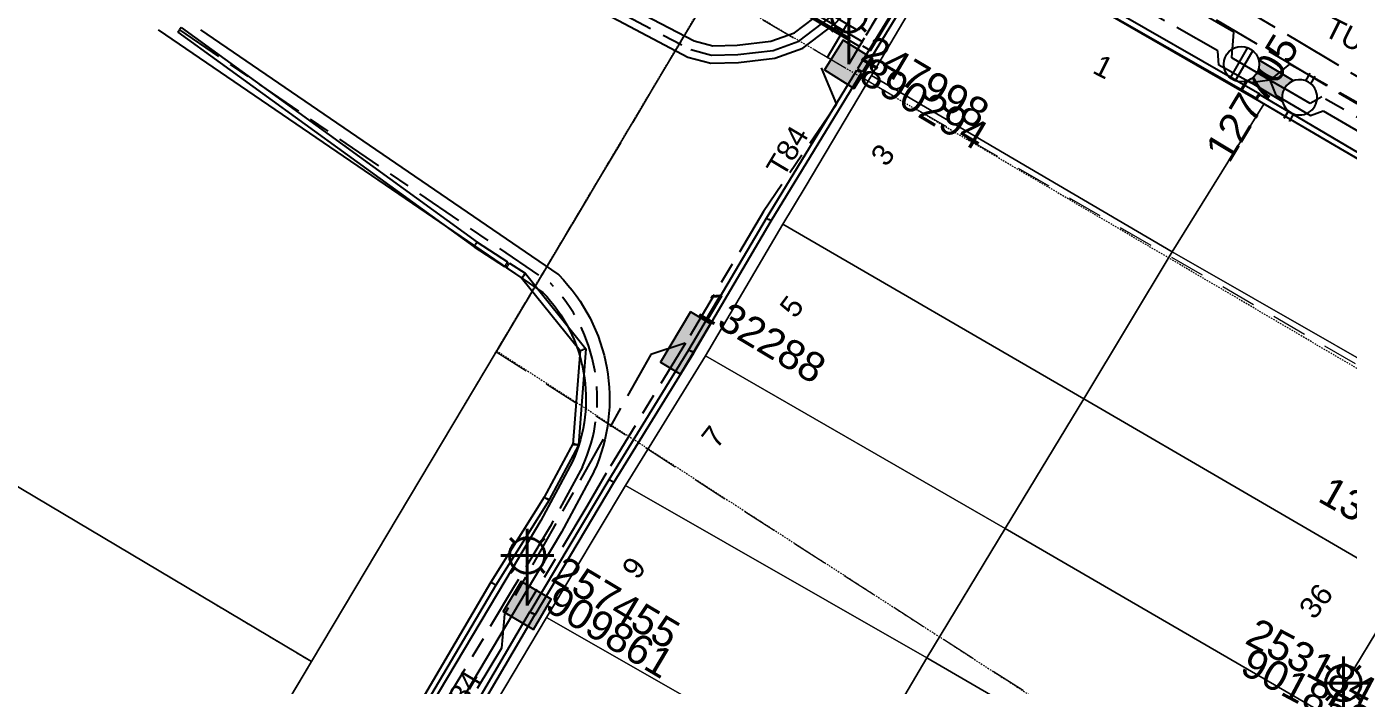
# Model space of a CAD drawing. Header units: metres. Extents: x 299140 to 300955, y 6226202 to 6227439.
# Drawn here: x 299607 to 299719, y 6226787.1 to 6226842.8 of the extents above; entities that cross this region are included whole.
import ezdxf
from ezdxf.enums import TextEntityAlignment as Align

# ---------------------------------------------------------------- set-up
doc = ezdxf.new("R2010")
doc.units = ezdxf.units.M
for name, pattern in [('Cable Exist UG', [8.2, 4, -1.2, 1.8, -1.2]), ('Dash', [5, 3, -2]), ('HIDDEN', [0.375, 0.25, -0.125]), ('HIDDEN2', [0.1875, 0.125, -0.0625])]:
    doc.linetypes.add(name, pattern=pattern)
doc.layers.get('0').update_dxf_attribs({"color": 6})
for name, color, linetype, lineweight in [('Cadastre Easements_SP_EXT', 9, 'Continuous', 5), ('Cadastre Land Parcels_SP_EXT', 9, 'Continuous', 5), ('Cadastre Other Property_SP_EXT', 9, 'HIDDEN', 5), ('Cadastre Roads_SP_EXT', 9, 'Continuous', 5)]:
    doc.layers.add(name, color=color, linetype=linetype, lineweight=lineweight)
for name, color, linetype in [('Duct_SP_EXT', 7, 'Continuous'), ('Equip_LV_EXT', 7, 'Continuous'), ('Equip_SP_SL_EXT', 7, 'Continuous'), ('Mains_HV_EXT', 7, 'Continuous'), ('Mains_LV_EXT', 7, 'Continuous'), ('Mains_LV_SL_EXT', 7, 'Continuous'), ('Mains_TR_EXT', 7, 'Continuous'), ('SupportsUG_SP_LV_EXT', 7, 'Continuous'), ('SupportsUG_SP_LV_SL_EXT', 7, 'Continuous')]:
    doc.layers.add(name, color=color, linetype=linetype)
doc.styles.add('COLUMN_LABEL', font='arial.ttf')
doc.styles.add('iecARIAL', font='arial.ttf', dxfattribs={"height": 2})
doc.styles.add('POLE_LABEL', font='arial.ttf')
doc.styles.get("Standard").update_dxf_attribs({"font": 'arial.ttf'})
doc.linetypes.add('Cable E UG', pattern='A,6,-0.5,["E",Standard,S=1.7,R=0,X=0.5,Y=-1],-2.9', length=9.4)
doc.linetypes.add('Cable P UG', pattern='A,6,-0.5,["P",Standard,S=1.7,R=0,X=0.5,Y=-1],-2.9', length=9.4)

# ---------------------------------------------------------------- blocks, each defined once
blk = doc.blocks.new('COLUMN_EXT')
blk.add_hatch(color=256).paths.add_polyline_path([(-1.49, 1.48), (-1.49, -1.49), (1.48, -1.49), (1.48, 1.48)])
blk.add_lwpolyline([(-1.49, -1.49), (1.48, -1.49), (1.48, 1.48), (-1.49, 1.48)], close=True)
for tag, height, style, flags, p in [('ASSET_NUM', 2.5, 'COLUMN_LABEL', 8, (2, 2)), ('STRUCTURE_PLANT_NUMBER', 0.2, 'POLE_LABEL', 9, (1.81, 0.03)), ('STREET_CODE', 0.2, 'COLUMN_LABEL', 9, (1.81, -0.2))]:
    blk.add_attdef(tag, text='', height=height, dxfattribs=dict(style=style, flags=flags)).set_placement(p, align=Align.MIDDLE_LEFT)
at = {"flags": 9}
for tag, p in [('COLUMN_TYPE', (1.81, -0.4)), ('OWNED_BY', (1.81, -0.6)), ('STATE', (1.81, -0.8)), ('USAGE', (1.81, -1)), ('LEGEND', (1.81, -1.2)), ('STREETNAME', (1.81, -1.6)), ('SUBURB', (1.81, -1.8)), ('LOCATION', (1.81, -1.4)), ('NOTES', (1.81, -2))]:
    blk.add_attdef(tag, text='', height=0.2, dxfattribs=at).set_placement(p, align=Align.MIDDLE_LEFT)
at = {"flags": 1}
blk.add_attdef('Z', (1.81, -2.35), '', height=0.2, dxfattribs=at)
blk = doc.blocks.new('PILLAR_EXT')
blk.add_hatch(color=256).paths.add_polyline_path([(-2.475, 0.99), (-2.475, -0.99), (2.475, -0.99), (2.475, 0.99)])
blk.add_lwpolyline([(-2.475, -0.99), (2.475, -0.99), (2.475, 0.99), (-2.475, 0.99)], close=True)
at = {"style": 'iecARIAL', "flags": 8}
blk.add_attdef('ASSET_NUM', (1.5, 3.5), '', height=2.5, dxfattribs=at)
for tag, p, flags in [('OWNED_BY', (0, -0.2), 9), ('STATE', (0, -0.4), 9), ('SUPPORT_TYPE', (0, -0.6), 9), ('USAGE', (0, -0.8), 9), ('LEGEND', (0, -1), 9), ('LOCATION', (0, -1.2), 9), ('STREETNAME', (0, -1.8), 9), ('SUBURB', (0, -2), 1), ('NOTES', (0, -1.4), 9), ('PARENT', (0, -1.6), 9)]:
    blk.add_attdef(tag, p, '', height=0.2, dxfattribs=dict(flags=flags))
blk = doc.blocks.new('SL_LANTERN_EXT')
at = {"lineweight": 40}
for p, q in [((-1.46, 5.68), (-1.06, 5.28)), ((0, 1.97), (0, 6.47)), ((1.46, 5.68), (1.06, 5.28)), ((-2.25, 4.22), (2.25, 4.22)), ((-1.46, 2.76), (-1.06, 3.16)), ((0, 0), (0, 2.72)), ((1.46, 2.76), (1.06, 3.16))]:
    blk.add_line(p, q, dxfattribs=at)
blk.add_circle((0, 4.22), 1.5, dxfattribs=at)
at = {"style": 'iecARIAL', "flags": 8}
blk.add_attdef('ASSET_NUM', (1.5, 1.5), '', height=2.5, dxfattribs=at)
for tag, p, height, flags in [('CONSTRUCTED_VOLTAGE', (0.98, -0.65), 0.2, 9), ('CONTROL_TYPE', (0.98, -0.85), 0.2, 9), ('LANTERN_PURPOSE', (0.98, -1.05), 0.2, 9), ('LANTERN_TYPE', (0.98, -1.25), 0.2, 9), ('LNUMBER', (2.18, -3.25), 2.5, 8), ('OPERATING_VOLTAGE', (0.98, -1.65), 0.2, 9), ('ORIENTATION', (0.98, -1.85), 0.2, 9), ('OWNED_BY', (0.98, -2.05), 0.2, 9), ('STATE', (0.98, -2.25), 0.2, 9), ('NO_PHASES', (0.98, -1.45), 0.2, 9), ('USAGE', (0.98, -2.45), 0.2, 9), ('CEXIST', (0.98, -2.65), 0.2, 9), ('CNEW', (0.98, -2.85), 0.2, 9), ('CNUMBER', (0.98, -3.05), 0.2, 9), ('CREMOVE', (0.98, -3.25), 0.2, 9), ('CREPLACE', (0.98, -3.45), 0.2, 9), ('LKINGHEIGHT', (0.98, -3.65), 0.2, 9), ('LBRACKET', (0.98, -3.85), 0.2, 9), ('LBRACKETVOCAB', (0.98, -4.05), 0.2, 9), ('LCATEGORY', (0.98, -4.25), 0.2, 9), ('LCHARGE1', (0.98, -4.45), 0.2, 9), ('LCHARGE1PERCENT', (0.98, -4.65), 0.2, 9), ('LCHARGE2', (0.98, -4.85), 0.2, 9), ('LCHARGE2PERCENT', (0.98, -5.05), 0.2, 9), ('LCHARGE3', (0.98, -5.25), 0.2, 9), ('LCHARGE3PERCENT', (0.98, -5.45), 0.2, 9), ('LEXIST', (0.98, -5.65), 0.2, 9), ('LLAMP', (0.98, -5.85), 0.2, 9), ('LLAMPVOCAB', (0.98, -6.05), 0.2, 9), ('LMAST', (0.98, -6.25), 0.2, 9), ('LMASTVOCAB', (0.98, -6.45), 0.2, 9), ('LNEW', (0.98, -6.65), 0.2, 9), ('LANTNUMBER', (0.98, -6.85), 0.2, 9), ('LOUTREACH', (0.98, -7.25), 0.2, 9), ('LOUTREACHVOCAB', (0.98, -7.45), 0.2, 9), ('LRATECODE', (0.98, -7.65), 0.2, 9), ('LREMOVE', (0.98, -7.85), 0.2, 9), ('LREPLACE', (0.98, -8.05), 0.2, 9), ('LTYPE', (0.98, -8.25), 0.2, 9), ('LTYPEVOCAB', (0.98, -8.45), 0.2, 9), ('LEGEND', (0.98, -8.65), 0.2, 9), ('LOCATION', (0.98, -8.85), 0.2, 9), ('NOTES', (0.98, -9.05), 0.2, 9), ('STREETNAME', (0.98, -9.25), 0.2, 9), ('SUBURB', (0.98, -9.45), 0.2, 1)]:
    blk.add_attdef(tag, p, '', height=height, dxfattribs=dict(flags=flags))
blk = doc.blocks.new('LV_UG_LINKS_CLOSED_EXT')
blk.add_wipeout([(-1.06, 1.06), (-1.18, 0.92), (-1.29, 0.76), (-1.37, 0.59), (-1.43, 0.42), (-1.48, 0.23), (-1.49, 0.05), (-1.49, -0.14), (-1.46, -0.33), (-1.41, -0.51), (-1.33, -0.68), (-1.24, -0.84), (-1.12, -0.99), (-0.99, -1.12), (-0.84, -1.24), (-0.68, -1.33), (-0.51, -1.41), (-0.33, -1.46), (-0.14, -1.49), (0.05, -1.49), (0.23, -1.48), (0.42, -1.43), (0.59, -1.37), (0.76, -1.29), (0.92, -1.18), (1.06, -1.06), (1.18, -0.92), (1.29, -0.76), (1.37, -0.59), (1.43, -0.42), (1.48, -0.23), (1.49, -0.05), (1.49, 0.14), (1.46, 0.33), (1.41, 0.51), (1.33, 0.68), (1.24, 0.84), (1.12, 0.99), (0.99, 1.12), (0.84, 1.24), (0.68, 1.33), (0.51, 1.41), (0.33, 1.46), (0.14, 1.49), (-0.05, 1.49), (-0.23, 1.48), (-0.42, 1.43), (-0.59, 1.37), (-0.76, 1.29), (-0.92, 1.18)])
for p, q in [((-0.25, -1.48), (-0.25, 1.48)), ((0.25, -1.48), (0.25, 1.48))]:
    blk.add_line(p, q)
blk.add_circle((0, 0), 1.5)
at = {"flags": 9}
for tag, p in [('ACTUAL_STATUS', (0, 0)), ('CONSTRUCTED_VOLTAGE', (0, -0.2)), ('OPERATING_VOLTAGE', (0, -0.6)), ('ORIENTATION', (0, -0.8)), ('STATE', (0, -1)), ('SWITCH_TYPE', (0, -1.2)), ('NO_PHASES', (0, -0.4)), ('USAGE', (0, -1.4)), ('NOTES', (0, -1.6))]:
    blk.add_attdef(tag, text='', height=0.2, dxfattribs=at).set_placement(p, align=Align.MIDDLE_LEFT)
at = {"flags": 1}
blk.add_attdef('Z', (0, 0), '', height=0.2, dxfattribs=at)
blk = doc.blocks.new('LV_UG_LINKS_OPEN_EXT')
for p, q in [((-0.25, 1.47), (-0.25, 2.22)), ((0.25, 1.47), (0.25, 2.22)), ((-0.25, -1.47), (-0.25, -2.22)), ((0.25, -1.47), (0.25, -2.22))]:
    blk.add_line(p, q)
at = {"flags": 9}
for tag, p in [('ACTUAL_STATUS', (0, 0)), ('CONSTRUCTED_VOLTAGE', (0, -0.2)), ('OPERATING_VOLTAGE', (0, -0.6)), ('ORIENTATION', (0, -0.8)), ('STATE', (0, -1)), ('SWITCH_TYPE', (0, -1.2)), ('NO_PHASES', (0, -0.4)), ('USAGE', (0, -1.4)), ('NOTES', (0, -1.6))]:
    blk.add_attdef(tag, text='', height=0.2, dxfattribs=at).set_placement(p, align=Align.MIDDLE_LEFT)
at = {"flags": 1}
blk.add_attdef('Z', (0, 0), '', height=0.2, dxfattribs=at)
blk.add_wipeout([(-0.25, 1.47), (-0.43, 1.43), (-0.61, 1.36), (-0.77, 1.28), (-0.93, 1.17), (-1.07, 1.05), (-1.19, 0.9), (-1.29, 0.75), (-1.38, 0.58), (-1.44, 0.4), (-1.48, 0.22), (-1.49, 0.03), (-1.49, -0.16), (-1.45, -0.34), (-1.4, -0.52), (-1.32, -0.69), (-1.23, -0.85), (-1.11, -1), (-0.98, -1.13), (-0.83, -1.24), (-0.66, -1.34), (-0.49, -1.41), (-0.31, -1.46), (-0.13, -1.49), (0.06, -1.49), (0.25, -1.47), (0.43, -1.43), (0.61, -1.36), (0.77, -1.28), (0.93, -1.17), (1.07, -1.05), (1.19, -0.9), (1.29, -0.75), (1.38, -0.58), (1.44, -0.4), (1.48, -0.22), (1.49, -0.03), (1.49, 0.16), (1.45, 0.34), (1.4, 0.52), (1.32, 0.69), (1.23, 0.85), (1.11, 1), (0.98, 1.13), (0.83, 1.24), (0.66, 1.34), (0.49, 1.41), (0.31, 1.46), (0.13, 1.49), (-0.06, 1.49)])
blk.add_lwpolyline([(0, -1.49, 1), (0, 1.49, 1)], format="xyb", close=True)

msp = doc.modelspace()

# ---------------------------------------------------------------- linework, layer by layer
at = {"layer": 'Cadastre Land Parcels_SP_EXT', "linetype": 'Continuous'}
for points in [[(299672.72, 6226858.8), (299625.02, 6226887.18), (299600.58, 6226876.45), (299570.22, 6226825.34), (299631.19, 6226789.1), (299646.83, 6226815.31), (299646.98, 6226815.55), (299665.03, 6226845.89), (299672.72, 6226858.8)], [(299711.82, 6226836.27), (299690.01, 6226848.84), (299683.63, 6226847.19), (299678.6, 6226838.7), (299704.05, 6226823.76), (299711.82, 6226836.27)], [(299704.05, 6226823.76), (299678.6, 6226838.7), (299672.97, 6226829.25), (299671.08, 6226826.12), (299696.57, 6226811.32), (299704.05, 6226823.76)], [(299736.92, 6226816.61), (299735.24, 6226822.78), (299711.82, 6226836.27), (299704.05, 6226823.76), (299731.69, 6226807.97), (299736.92, 6226816.61)], [(299696.57, 6226811.32), (299671.08, 6226826.12), (299664.53, 6226814.98), (299689.92, 6226800.37), (299696.57, 6226811.32)], [(299725.61, 6226798.6), (299731.69, 6226807.97), (299704.05, 6226823.76), (299696.57, 6226811.32), (299723.74, 6226795.53), (299725.61, 6226798.6)], [(299689.92, 6226800.37), (299664.53, 6226814.98), (299657.77, 6226804.01), (299683.27, 6226789.43), (299689.92, 6226800.37)], [(299723.74, 6226795.53), (299696.57, 6226811.32), (299689.92, 6226800.37), (299717.09, 6226784.59), (299723.74, 6226795.53)], [(299683.27, 6226789.43), (299657.77, 6226804.01), (299651.09, 6226792.82), (299676.69, 6226778.23), (299683.27, 6226789.43)], [(299717.09, 6226784.59), (299689.92, 6226800.37), (299683.27, 6226789.43), (299710.44, 6226773.65), (299717.09, 6226784.59)], [(299676.69, 6226778.23), (299651.09, 6226792.82), (299642.61, 6226778.62), (299668.26, 6226764.02), (299676.69, 6226778.23)], [(299710.44, 6226773.65), (299683.27, 6226789.43), (299676.69, 6226778.23), (299703.78, 6226762.71), (299710.44, 6226773.65)]]:
    msp.add_lwpolyline(points, close=True, dxfattribs=at)
msp.add_lwpolyline([(299530.51, 6226620.57), (299631.19, 6226789.1), (299570.22, 6226825.34)], dxfattribs=at)
at = {"layer": 'Cadastre Other Property_SP_EXT', "linetype": 'HIDDEN2'}
for points in [[(299672.72, 6226858.8), (299625.02, 6226887.18), (299600.52, 6226876.45), (299570.22, 6226825.43), (299631.19, 6226789.09), (299672.72, 6226858.8)], [(299782.55, 6226858.37), (299764.63, 6226858.08), (299732.53, 6226806.37), (299665.03, 6226845.98), (299646.83, 6226815.4), (299711.12, 6226773.93), (299611.36, 6226607.71), (299627.42, 6226605.3), (299710.82, 6226744.7), (299746.73, 6226798.54), (299745.67, 6226799.15), (299782.55, 6226858.37)]]:
    msp.add_lwpolyline(points, close=True, dxfattribs=at)
at = {"layer": 'Cadastre Roads_SP_EXT', "linetype": 'Continuous'}
for points in [[(299744.62, 6226836.12), (299740.3, 6226837.27), (299719.93, 6226848.79), (299697.37, 6226861.83), (299690.01, 6226848.84), (299711.82, 6226836.27), (299735.24, 6226822.78), (299744.62, 6226836.12)], [(299736.92, 6226816.61), (299731.69, 6226807.97), (299725.61, 6226798.6), (299723.74, 6226795.53), (299717.09, 6226784.59), (299737.1, 6226777.46), (299742.74, 6226786.76), (299748.5, 6226796.2), (299753.31, 6226804.54), (299752.75, 6226803.71), (299736.92, 6226816.61)]]:
    msp.add_lwpolyline(points, close=True, dxfattribs=at)
msp.add_lwpolyline([(299642.61, 6226778.62), (299651.09, 6226792.82), (299657.77, 6226804.01), (299664.53, 6226814.98), (299671.08, 6226826.12), (299672.97, 6226829.25), (299678.6, 6226838.7), (299683.63, 6226847.19), (299672.72, 6226858.8), (299665.03, 6226845.89), (299659.7, 6226836.93), (299646.98, 6226815.55), (299646.83, 6226815.31), (299631.19, 6226789.1), (299622.14, 6226773.94)], dxfattribs=at)
at = {"layer": 'Duct_SP_EXT'}
for p, q in [((299682.72, 6226847.89), (299677.42, 6226839.24)), ((299677.58, 6226841.13), (299667.3, 6226847.25)), ((299677.83, 6226841.54), (299667.55, 6226847.66)), ((299683.13, 6226847.64), (299677.83, 6226838.99)), ((299619.86, 6226842.36), (299620, 6226842.55)), ((299619.86, 6226842.36), (299644.94, 6226824.18)), ((299620.14, 6226842.74), (299620, 6226842.55)), ((299620.14, 6226842.74), (299645.21, 6226824.58)), ((299677.58, 6226841.13), (299677.7, 6226841.33)), ((299677.83, 6226841.54), (299677.7, 6226841.33)), ((299669.7, 6226826.62), (299677.35, 6226839.15)), ((299670.11, 6226826.38), (299677.76, 6226838.9)), ((299677.35, 6226839.15), (299677.56, 6226839.03)), ((299677.42, 6226839.24), (299677.62, 6226839.11)), ((299677.76, 6226838.9), (299677.56, 6226839.03)), ((299677.83, 6226838.99), (299677.62, 6226839.11)), ((299711.14, 6226836.69), (299711.26, 6226836.9)), ((299711.25, 6226836.7), (299711.37, 6226836.91)), ((299663.13, 6226815.48), (299669.7, 6226826.62)), ((299669.7, 6226826.62), (299669.7, 6226826.62)), ((299669.7, 6226826.62), (299669.91, 6226826.5)), ((299669.7, 6226826.62), (299669.91, 6226826.5)), ((299670.11, 6226826.38), (299669.91, 6226826.5)), ((299670.11, 6226826.38), (299669.91, 6226826.5)), ((299663.54, 6226815.24), (299670.11, 6226826.38)), ((299670.11, 6226826.38), (299670.11, 6226826.38)), ((299644.94, 6226824.18), (299645.08, 6226824.38)), ((299644.94, 6226824.18), (299647.53, 6226822.52)), ((299645.21, 6226824.58), (299645.08, 6226824.38)), ((299645.21, 6226824.58), (299647.79, 6226822.92)), ((299647.53, 6226822.52), (299647.66, 6226822.72)), ((299647.79, 6226822.92), (299647.66, 6226822.72)), ((299647.68, 6226822.42), (299647.81, 6226822.62)), ((299647.68, 6226822.42), (299648.99, 6226821.55)), ((299647.95, 6226822.82), (299647.81, 6226822.62)), ((299647.95, 6226822.82), (299649.26, 6226821.95)), ((299649.26, 6226821.95), (299649.13, 6226821.75)), ((299649.29, 6226821.93), (299649.13, 6226821.75)), ((299649.26, 6226821.95), (299649.29, 6226821.93)), ((299649.29, 6226821.93), (299654.41, 6226815.56)), ((299648.96, 6226821.57), (299649.13, 6226821.75)), ((299648.99, 6226821.55), (299648.96, 6226821.57)), ((299648.96, 6226821.57), (299653.92, 6226815.41)), ((299648.99, 6226821.55), (299649.13, 6226821.75)), ((299653.92, 6226815.41), (299653.31, 6226807.48)), ((299654.41, 6226815.56), (299653.79, 6226807.45)), ((299653.92, 6226815.41), (299654.16, 6226815.48)), ((299654.41, 6226815.56), (299654.16, 6226815.48)), ((299656.38, 6226804.5), (299663.13, 6226815.49)), ((299656.79, 6226804.25), (299663.54, 6226815.23)), ((299663.13, 6226815.49), (299663.33, 6226815.36)), ((299663.13, 6226815.48), (299663.33, 6226815.36)), ((299663.54, 6226815.24), (299663.33, 6226815.36)), ((299663.54, 6226815.23), (299663.33, 6226815.36)), ((299653.34, 6226807.58), (299650.88, 6226803.01)), ((299653.31, 6226807.48), (299653.55, 6226807.47)), ((299653.34, 6226807.58), (299653.55, 6226807.47)), ((299653.76, 6226807.35), (299653.55, 6226807.47)), ((299653.79, 6226807.45), (299653.55, 6226807.47)), ((299653.76, 6226807.35), (299651.3, 6226802.78)), ((299649.7, 6226793.31), (299656.38, 6226804.5)), ((299650.11, 6226793.06), (299656.79, 6226804.25)), ((299656.38, 6226804.5), (299656.59, 6226804.37)), ((299656.79, 6226804.25), (299656.59, 6226804.37)), ((299650.88, 6226803.02), (299646.37, 6226795.83)), ((299650.88, 6226803.01), (299650.88, 6226803.02)), ((299650.88, 6226803.02), (299651.09, 6226802.89)), ((299650.88, 6226803.01), (299651.09, 6226802.89)), ((299651.3, 6226802.78), (299651.09, 6226802.89)), ((299651.3, 6226802.77), (299651.09, 6226802.89)), ((299651.3, 6226802.77), (299646.78, 6226795.58)), ((299651.3, 6226802.78), (299651.3, 6226802.77)), ((299646.37, 6226795.83), (299630.07, 6226768.16)), ((299646.78, 6226795.58), (299630.48, 6226767.91)), ((299646.37, 6226795.83), (299646.58, 6226795.7)), ((299646.78, 6226795.58), (299646.58, 6226795.7)), ((299641.28, 6226778.99), (299649.68, 6226793.3)), ((299641.7, 6226778.74), (299650.09, 6226793.06)), ((299649.68, 6226793.3), (299649.88, 6226793.18)), ((299649.7, 6226793.31), (299649.9, 6226793.19)), ((299650.09, 6226793.06), (299649.88, 6226793.18)), ((299650.11, 6226793.06), (299649.9, 6226793.19))]:
    msp.add_line(p, q, dxfattribs=at)
at = {"layer": 'Mains_HV_EXT', "linetype": 'Cable P UG'}
msp.add_lwpolyline([(299624.75, 6226846.69), (299656.15, 6226843.87), (299663.04, 6226840.24), (299664.98, 6226839.72), (299667.33, 6226839.79), (299670.41, 6226840.15), (299672.77, 6226840.99), (299675.5, 6226843.07), (299677.57, 6226845.29), (299680.07, 6226849.59), (299781.7, 6227021.02)], dxfattribs=at)
msp.add_lwpolyline([(299618.19, 6226842.56), (299650.76, 6226820.34), (299650.76, 6226820.34, -0.306979), (299653.29, 6226806.03), (299653.29, 6226806.03), (299650.6, 6226801.04), (299647.63, 6226796.04), (299639.08, 6226781.69)], format="xyb", dxfattribs=at)
at = {"layer": 'Mains_HV_EXT', "linetype": 'Cable E UG'}
msp.add_lwpolyline([(299621.78, 6226842.56), (299652.05, 6226821.88), (299652.12, 6226821.81), (299652.12, 6226821.81, -0.309728), (299655.1, 6226805.18), (299655.1, 6226805.18), (299655.09, 6226805.15), (299652.34, 6226800.05), (299649.35, 6226795.02), (299640.8, 6226780.66)], format="xyb", dxfattribs=at)
at = {"layer": 'Mains_LV_EXT', "linetype": 'Cable Exist UG'}
msp.add_lwpolyline([(299662.83, 6226816.05), (299659.91, 6226815.07), (299659.91, 6226815.07), (299647.53, 6226793.11), (299647.26, 6226790.25), (299647.26, 6226790.25), (299640.86, 6226779.62), (299640.86, 6226779.62), (299633.86, 6226767.64)], dxfattribs=at)
at = {"layer": 'Mains_LV_SL_EXT', "linetype": 'Cable Exist UG'}
msp.add_lwpolyline([(299662.85, 6226816.05), (299656.12, 6226805.04), (299654.5, 6226802.21), (299654.5, 6226802.21), (299649.45, 6226793.86)], dxfattribs=at)
at = {"layer": 'Mains_TR_EXT', "linetype": 'Cable Exist UG'}
msp.add_lwpolyline([(299620, 6226842.55), (299651.41, 6226821.11), (299651.41, 6226821.11, -0.309867), (299654.12, 6226805.57), (299654.12, 6226805.57), (299651.38, 6226800.52), (299651.38, 6226800.52), (299648.38, 6226795.5), (299639.75, 6226781.11)], format="xyb", dxfattribs=at)

# ---------------------------------------------------------------- block references
at = {"layer": 'Equip_SP_SL_EXT'}
ref = msp.add_blockref('SL_LANTERN_EXT', (299676.67, 6226839.64), dxfattribs=at)
ref.add_attrib('ASSET_NUM', '247998', dxfattribs={"layer": '0', "height": 2.5, "rotation": 329.2357, "style": 'iecARIAL'}).set_placement((299678.17, 6226841.14), align=Align.MIDDLE_LEFT)
ref = msp.add_blockref('SL_LANTERN_EXT', (299649.45, 6226793.86), dxfattribs=at)
ref.add_attrib('ASSET_NUM', '257455', dxfattribs={"layer": '0', "height": 2.5, "rotation": 329.2309, "style": 'iecARIAL'}).set_placement((299650.95, 6226795.36), align=Align.BOTTOM_LEFT)
ref = msp.add_blockref('SL_LANTERN_EXT', (299718.55, 6226783.07), dxfattribs=at)
ref.add_attrib('ASSET_NUM', '253184', dxfattribs={"layer": '0', "height": 2.5, "rotation": 332.0506, "style": 'iecARIAL'}).set_placement((299720.05, 6226784.57), align=Align.BOTTOM_RIGHT)
at = {"layer": 'SupportsUG_SP_LV_EXT'}
ref = msp.add_blockref('PILLAR_EXT', (299712.33, 6226838.29), dxfattribs=dict(at, rotation=148.8780502486758))
ref.add_attrib('ASSET_NUM', '127705', dxfattribs={"layer": '0', "height": 2.5, "rotation": 58.8781, "style": 'iecARIAL'}).set_placement((299713.83, 6226841.79), align=Align.MIDDLE_RIGHT)
ref = msp.add_blockref('PILLAR_EXT', (299662.85, 6226816.05), dxfattribs=dict(at, rotation=239.2308753663931))
ref.add_attrib('ASSET_NUM', '132288', dxfattribs={"layer": '0', "height": 2.5, "rotation": 329.2309, "style": 'iecARIAL'}).set_placement((299664.35, 6226819.55), align=Align.MIDDLE_LEFT)
ref = msp.add_blockref('PILLAR_EXT', (299725.53, 6226794.57), dxfattribs=dict(at, rotation=239.026039504714))
ref.add_attrib('ASSET_NUM', '132286', dxfattribs={"layer": '0', "height": 2.5, "rotation": 330.4656, "style": 'iecARIAL'}).set_placement((299727.03, 6226798.07), align=Align.MIDDLE_RIGHT)
at = {"layer": 'SupportsUG_SP_LV_SL_EXT'}
ref = msp.add_blockref('COLUMN_EXT', (299676.67, 6226839.64), dxfattribs=dict(at, rotation=57.88909006085017))
ref.add_attrib('ASSET_NUM', '890294', dxfattribs={"layer": '0', "height": 2.5, "rotation": 329.2357, "style": 'COLUMN_LABEL'}).set_placement((299678.67, 6226840.39), align=Align.TOP_LEFT)
ref = msp.add_blockref('COLUMN_EXT', (299649.45, 6226793.86), dxfattribs=dict(at, rotation=59.23087536639297))
ref.add_attrib('ASSET_NUM', '909861', dxfattribs={"layer": '0', "height": 2.5, "rotation": 329.2309, "style": 'COLUMN_LABEL'}).set_placement((299651.45, 6226794.61), align=Align.MIDDLE_LEFT)
ref = msp.add_blockref('COLUMN_EXT', (299718.55, 6226783.07), dxfattribs=dict(at, rotation=59.02603950471387))
ref.add_attrib('ASSET_NUM', '901850', dxfattribs={"layer": '0', "height": 2.5, "rotation": 332.0506, "style": 'COLUMN_LABEL'}).set_placement((299720.55, 6226783.82), align=Align.MIDDLE_RIGHT)

# ---------------------------------------------------------------- texts
at = {"layer": 'Cadastre Land Parcels_SP_EXT'}
for s, rotation, p in [('1', 333.2846, (299697.21, 6226838.95)), ('3', 53.1223, (299679.84, 6226830.88)), ('5', 53.4179, (299672.14, 6226818.05)), ('7', 52.2024, (299665.49, 6226807.01)), ('9', 53.032, (299658.77, 6226795.94)), ('36', 52.5412, (299716.09, 6226792.57))]:
    msp.add_text(s, height=1.8, rotation=rotation, dxfattribs=at).set_placement(p)
at = {"layer": 'Cadastre Roads_SP_EXT'}
msp.add_text('TUBB ST', height=1.8, rotation=333.2073, dxfattribs=at).set_placement((299716.78, 6226842.12))
at = {"layer": 'Mains_LV_EXT'}
for rotation, p in [(59.2365, (299671.14, 6226829.98)), (59.4029, (299643.44, 6226783.92))]:
    msp.add_text('T84', height=1.8, rotation=rotation, dxfattribs=at).set_placement(p)

# ---------------------------------------------------------------- next in the draw order: block references
at = {"layer": 'Equip_LV_EXT', "rotation": 150.0493796997264}
msp.add_blockref('LV_UG_LINKS_CLOSED_EXT', (299709.92, 6226839.64), dxfattribs=at)

# ---------------------------------------------------------------- next in the draw order: linework, layer by layer
at = {"layer": 'Duct_SP_EXT'}
for p, q in [((299711.25, 6226836.7), (299690.07, 6226848.82)), ((299711.49, 6226837.12), (299690.16, 6226849.32)), ((299711.38, 6226837.11), (299711.26, 6226836.9)), ((299711.49, 6226837.12), (299711.37, 6226836.91))]:
    msp.add_line(p, q, dxfattribs=at)
at = {"layer": 'Mains_HV_EXT', "linetype": 'Cable E UG'}
msp.add_lwpolyline([(299624.82, 6226848.11), (299625.73, 6226848.07), (299625.73, 6226848.07), (299656.57, 6226845.3), (299663.57, 6226841.61), (299665.16, 6226841.19), (299667.23, 6226841.25), (299670.08, 6226841.58), (299672.07, 6226842.29), (299674.52, 6226844.16), (299676.39, 6226846.17), (299678.81, 6226850.33), (299780.45, 6227021.77)], dxfattribs=at)
at = {"layer": 'Mains_TR_EXT', "linetype": 'Cable Exist UG'}
msp.add_lwpolyline([(299624.81, 6226847.36), (299656.35, 6226844.53), (299663.29, 6226840.88), (299665.06, 6226840.4), (299667.29, 6226840.47), (299670.26, 6226840.81), (299672.45, 6226841.59), (299675.05, 6226843.58), (299677.03, 6226845.7), (299679.49, 6226849.94), (299781.12, 6227021.37)], dxfattribs=at)

# ---------------------------------------------------------------- next in the draw order: block references
at = {"layer": 'Equip_LV_EXT', "rotation": 329.9747011522066}
msp.add_blockref('LV_UG_LINKS_OPEN_EXT', (299714.85, 6226836.84), dxfattribs=at)

# ---------------------------------------------------------------- next in the draw order: linework, layer by layer
at = {"layer": 'Cadastre Easements_SP_EXT', "linetype": 'Dash'}
msp.add_lwpolyline([(299782.55, 6226858.37), (299794.15, 6226877.01), (299840.39, 6226950.63), (299855.36, 6226988.19), (299835.66, 6226979.56), (299827.01, 6226957.55), (299786, 6226892.29), (299732.57, 6226806.76), (299665.03, 6226845.89), (299646.98, 6226815.56), (299646.83, 6226815.31), (299711.6, 6226773.72), (299611.68, 6226607.81), (299627.4, 6226605.33), (299627.51, 6226605.53), (299654.31, 6226650.18), (299661.03, 6226661.27), (299711.16, 6226744.55), (299746.79, 6226798.57), (299745.73, 6226799.18), (299782.55, 6226858.37)], close=True, dxfattribs=at)
at = {"layer": 'Duct_SP_EXT'}
for p, q in [((299733.86, 6226823.32), (299711.14, 6226836.69)), ((299734.1, 6226823.73), (299711.38, 6226837.11))]:
    msp.add_line(p, q, dxfattribs=at)
at = {"layer": 'Mains_HV_EXT', "linetype": 'Cable Exist UG'}
for points in [[(299666.76, 6226848.81), (299678.14, 6226842.1), (299682.18, 6226848.9), (299695.22, 6226853.2), (299714.7, 6226841.61), (299739.38, 6226826.91), (299742.19, 6226815.41), (299735.26, 6226804.28), (299729.65, 6226795.31), (299729.65, 6226795.29)], [(299666.29, 6226848), (299678.52, 6226840.79), (299678.52, 6226840.79), (299682.83, 6226848.03), (299693.68, 6226851.79), (299713.68, 6226839.89), (299737.64, 6226825.62), (299740.04, 6226815.87), (299733.97, 6226806.06), (299727.03, 6226795.01)]]:
    msp.add_lwpolyline(points, dxfattribs=at)
at = {"layer": 'Mains_LV_EXT', "linetype": 'Cable Exist UG'}
for points in [[(299712.33, 6226838.29), (299709.1, 6226840.17), (299709.27, 6226842.35), (299709.27, 6226842.35), (299690.6, 6226853.12), (299681.03, 6226850.66), (299674.33, 6226839.34), (299675.63, 6226836.23), (299675.63, 6226836.23), (299669.45, 6226827.19), (299662.85, 6226816.05)], [(299765.35, 6226825.9), (299764.2, 6226824.04), (299760.35, 6226818.23), (299745.17, 6226830.09), (299745.17, 6226830.09), (299742.79, 6226829.51), (299738.92, 6226824.01), (299738.92, 6226824.01), (299738.55, 6226825.61), (299714, 6226839.66), (299712.33, 6226838.29)], [(299725.53, 6226794.57), (299733.7, 6226807.42), (299733.7, 6226807.42), (299736.93, 6226812.77), (299739.24, 6226812.71), (299739.24, 6226812.71), (299740.15, 6226814.14), (299739.55, 6226816.27), (299737.31, 6226825.02), (299716.73, 6226836.87), (299715.73, 6226836.32), (299712.33, 6226838.29)]]:
    msp.add_lwpolyline(points, dxfattribs=at)
at = {"layer": 'Mains_LV_SL_EXT', "linetype": 'Cable Exist UG'}
for points in [[(299712.33, 6226838.29), (299710.69, 6226838.06), (299708.01, 6226839.57), (299707.93, 6226840.78), (299689.96, 6226850.87), (299682.18, 6226848.9), (299676.67, 6226839.64)], [(299712.33, 6226838.29), (299712.82, 6226837.02), (299715.77, 6226835.31), (299716.83, 6226835.7), (299736.44, 6226824.37), (299738.65, 6226815.75), (299738.02, 6226814.69)]]:
    msp.add_lwpolyline(points, dxfattribs=at)

doc.saveas('drawing.dxf')
